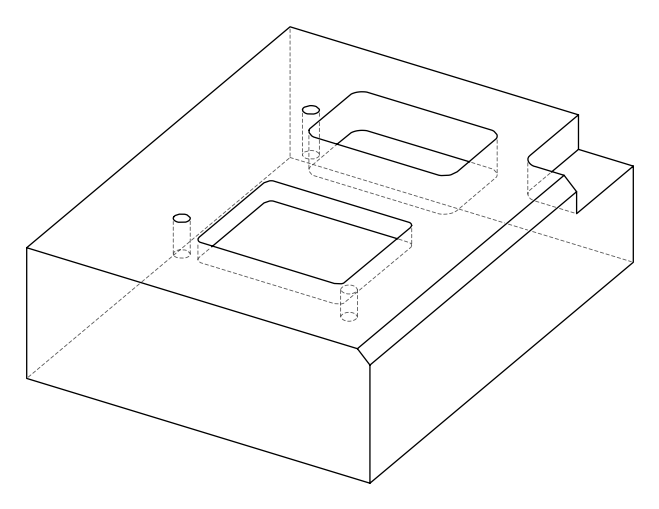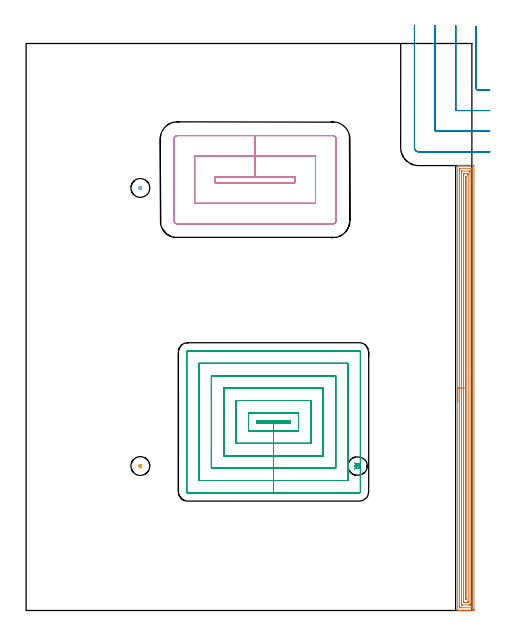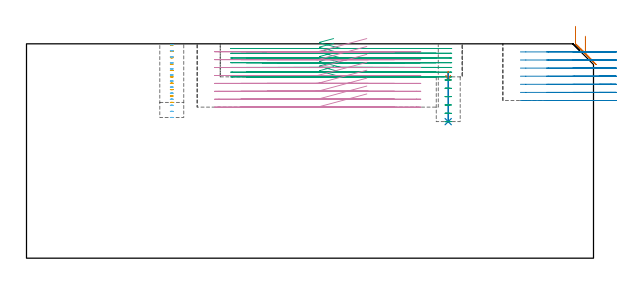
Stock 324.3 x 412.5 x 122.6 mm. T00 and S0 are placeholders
(PLAN: 9 operations, 7 tool changes, 59.5 min)
(1 AREA_MILL | FG_CHAMFER_SURFACE | UGT0205_001 | 13.13 min | 22989 mm3)
(2 MILL_CORNER_NOTCH_RECTANGULAR | CORNER_NOTCH_RECTANGULAR | UGT0201_094 | Follow Part, ap 5, ae 75% | 6.35 min | 147407 mm3)
(3 MILL_RECTANGULAR_POCKET | POCKET_RECTANGULAR_STRAIGHT | NXT0201_011 | Follow Part, ap 3, ae 75% | 25.53 min | 300618 mm3)
(4 MILL_RECTANGULAR_POCKET_1 | POCKET_RECTANGULAR_STRAIGHT_1 | UGT0201_094 | Follow Part, ap 5, ae 75% | 13.12 min | 416043 mm3)
(5 MILL_BLIND_HOLE_FROM_SOLID_MATERIAL | STEP1POCKET | NXT0201_011 | Spiral | 0.33 min | 4920 mm3)
(6 MILL_BLIND_HOLE_FROM_SOLID_MATERIAL_1 | STEP1POCKET_2 | NXT0201_011 | Spiral | 0.43 min | 6230 mm3)
(7 SPOT_DRILL | STEP1POCKET_1 | NXT0321_9005460120000 | 0.03 min | 18 mm3)
(8 DRILL_BLIND_HOLE_INTO_CENTER | STEP1POCKET_1 | NXT0301_128 | 0.12 min | 2768 mm3)
(9 MILL_ROUGH_BLIND_HOLE_CONTOUR | STEP1POCKET_1 | NXT0201_010 | Spiral | 0.45 min | 993 mm3)
(TOOL UGT0205_001 | Chamfer Mill 20 x 3 x 45 deg. | D20 FL50 Z2)
(TOOL UGT0201_094 | End mill 20 mm | D20 FL38 Z4)
(TOOL NXT0201_011 | ENDMILL 12mm [2P460-1200-NA 1630] | D12 FL38 Z6)
(TOOL NXT0321_9005460120000 | NC Spot Drill, 142deg, 12mm, Carbide, Uncoated | D12 PA142 FL30 Z2)
(TOOL NXT0301_128 | Carbide Drill 12mm [861.1-1200-036A1-GP GC34] | D12 PA150 FL37.4 Z2)
(TOOL NXT0201_010 | ENDMILL 10mm [2P460-1000-NA 1630] | D10 FL30 Z6)
(OP 1 AREA_MILL)
G17 G21 G94 G90
T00 M6
G54
G17 G0 G90 X314. Y151.85 S1061 M3
G43 Z132.6 H0
G94 G1 Y151.888 Z131.728 F250.
Y152.002 Z130.863
Y152.191 Z130.012
Y152.453 Z129.18
Y152.787 Z128.374
Y153.19 Z127.6
Y153.659 Z126.864
Y154.19 Z126.172
Y154.779 Z125.529
Y155.422 Z124.939
Y156.114 Z124.408
Y156.85 Z123.94
Y157.624 Z123.537
Y158.43 Z123.203
Y159.262 Z122.941
Y160.114 Z122.752
Y160.978 Z122.638
Y161.85 Z122.6
Y323.53
X314.003 Y323.69 Z122.588
X314.043 Y323.693 Z122.548
X314.429 Y323.7 Z122.17
X314.775 Z121.824
X315.453 Z121.142
X316.681 Z119.916
X317.232 Z119.363
X317.846 Z118.75
X325.237 Z111.361
X325.514 Y323.698 Z111.083
X325.792 Y323.69 Z110.806
X325.799 Y323.411 Z110.799
X325.8 Y0.944 Z110.8
X325.799 Y0.617 Z110.801
X325.794 Y0.057 Z110.804
X325.792 Y0.008 Z110.806
X325.237 Y0. Z111.361
X317.232 Z119.363
X316.681 Z119.916
X316.342 Z120.254
X315.791 Z120.805
X315.453 Z121.142
X314.775 Z121.824
X314.429 Z122.171
X314.043 Y0.007 Z122.548
X314.003 Y0.01 Z122.588
X314. Y0.17 Z122.6
Y161.85
X315.414 Z121.186
Y320.404
X315.415 Y321.297 Z121.185
X315.417 Y321.333 Z121.183
X315.453 Y321.69 Z121.147
X315.942 Y321.699 Z120.658
X323.458 Y321.7 Z113.142
X323.947 Y321.699 Z112.653
X324.347 Y321.69 Z112.253
X324.383 Y321.297 Z112.217
X324.385 Y321.259 Z112.215
X324.386 Y3.297 Z112.214
X324.385 Y2.403 Z112.215
X324.383 Y2.367 Z112.217
X324.347 Y2.01 Z112.253
X323.858 Y2.001 Z112.742
X316.342 Y2. Z120.258
X315.853 Y2.001 Z120.747
X315.453 Y2.01 Z121.147
X315.417 Y2.403 Z121.183
X315.415 Y2.441 Z121.185
X315.414 Y161.85 Z121.186
X316.828 Z119.772
X316.829 Y319.612 Z119.771
X316.83 Y319.662 Z119.77
X316.832 Y319.685 Z119.768
X316.834 Y319.69 Z119.766
X316.854 Y319.693 Z119.746
X317.044 Y319.699 Z119.556
X322.568 Z114.032
X322.757 Y319.696 Z113.843
X322.883 Y319.691 Z113.717
X322.965 Y319.685 Z113.635
X322.967 Y319.645 Z113.633
X322.969 Y319.51 Z113.631
X322.971 Y319.106 Z113.629
Y4.089
X322.97 Y4.038 Z113.63
X322.968 Y4.015 Z113.632
X322.966 Y4.01 Z113.634
X322.946 Y4.007 Z113.654
X322.756 Y4.001 Z113.844
X317.232 Z119.368
X317.043 Y4.004 Z119.557
X316.917 Y4.009 Z119.683
X316.835 Y4.015 Z119.765
X316.833 Y4.055 Z119.767
X316.831 Y4.19 Z119.769
X316.829 Y4.594 Z119.771
X316.828 Y161.85 Z119.772
X318.243 Z118.357
Y316.83
X318.249 Y317.595 Z118.351
X318.259 Y317.69 Z118.341
X318.361 Y317.695 Z118.239
X318.578 Y317.698 Z118.022
X319.011 Y317.7 Z117.589
X320.789 Z115.811
X321.231 Y317.698 Z115.369
X321.44 Y317.695 Z115.16
X321.539 Y317.69 Z115.061
X321.55 Y317.625 Z115.05
X321.557 Y316.953 Z115.043
Y316.83
Y6.87
X321.551 Y6.105 Z115.049
X321.541 Y6.01 Z115.059
X321.439 Y6.005 Z115.161
X321.222 Y6.002 Z115.378
X320.789 Y6. Z115.811
X319.011 Z117.589
X318.569 Y6.002 Z118.031
X318.36 Y6.005 Z118.24
X318.261 Y6.01 Z118.339
X318.25 Y6.075 Z118.35
X318.243 Y6.747 Z118.357
Y6.87
Y161.85
X319.657 Z116.943
X319.658 Y315.287 Z116.942
X319.661 Y315.532 Z116.939
X319.664 Y315.686 Z116.936
X319.737 Y315.691 Z116.863
X319.9 Y315.696 Z116.7
X320.138 Y315.699 Z116.462
X320.141 Y315.695 Z116.459
X320.142 Y315.694 Z116.458
X320.143 Y176.483 Z116.457
X320.142 Y8.413 Z116.458
X320.139 Y8.168 Z116.461
X320.136 Y8.014 Z116.464
X320.063 Y8.009 Z116.537
X319.9 Y8.004 Z116.7
X319.662 Y8.001 Z116.938
X319.659 Y8.005 Z116.941
X319.658 Y8.006 Z116.942
X319.657 Y137.952 Z116.943
Y161.85
Y162.722 Z116.981
Y163.587 Z117.095
Y164.438 Z117.284
Y165.27 Z117.546
Y166.076 Z117.88
Y166.85 Z118.283
Y167.586 Z118.752
Y168.278 Z119.283
Y168.921 Z119.872
Y169.51 Z120.515
Y170.042 Z121.207
Y170.51 Z121.943
Y170.913 Z122.717
Y171.247 Z123.523
Y171.509 Z124.355
Y171.698 Z125.207
Y171.812 Z126.072
Y171.85 Z126.943
G0 Z132.6
M5
M2
(OP 2 MILL_CORNER_NOTCH_RECTANGULAR)
G17 G21 G94 G90
T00 M6
G54
G17 G0 G90 X327.5 Y424.974 S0 M3
G43 Z132.6 H0
Z117.971
G94 G1 Y421.974 F250.
Y379.695 F500.
G3 X328.495 Y378.7 R1.
G1 X334.3
X337.3 F250.
G0 Z132.6
X312.5 Y425.5
Z117.971
G1 Y422.5
Y364.695 F500.
G3 X313.495 Y363.7 R1.
G1 X334.3
X337.3 F250.
G0 Z132.6
X297.5 Y425.5
Z117.971
G1 Y422.5
Y349.695 F500.
G3 X298.495 Y348.7 R1.
G1 X334.3
X337.3 F250.
G0 Z132.6
X282.5 Y425.5
Z117.971
G1 Y422.5
Y336.8 F500.
G3 X285.6 Y333.7 R3.1
G1 X334.3
X337.3 F250.
G0 Z132.6
X327.5 Y424.974
Z113.343
G1 Y421.974
Y379.695 F500.
G3 X328.495 Y378.7 R1.
G1 X334.3
X337.3 F250.
G0 Z132.6
X312.5 Y425.5
Z113.343
G1 Y422.5
Y364.695 F500.
G3 X313.495 Y363.7 R1.
G1 X334.3
X337.3 F250.
G0 Z132.6
X297.5 Y425.5
Z113.343
G1 Y422.5
Y349.695 F500.
G3 X298.495 Y348.7 R1.
G1 X334.3
X337.3 F250.
G0 Z132.6
X282.5 Y425.5
Z113.343
G1 Y422.5
Y336.8 F500.
G3 X285.6 Y333.7 R3.1
G1 X334.3
X337.3 F250.
G0 Z132.6
X327.5 Y424.974
Z108.714
G1 Y421.974
Y379.695 F500.
G3 X328.495 Y378.7 R1.
G1 X334.3
X337.3 F250.
G0 Z132.6
X312.5 Y425.5
Z108.714
G1 Y422.5
Y364.695 F500.
G3 X313.495 Y363.7 R1.
G1 X334.3
X337.3 F250.
G0 Z132.6
X297.5 Y425.5
Z108.714
G1 Y422.5
Y349.695 F500.
G3 X298.495 Y348.7 R1.
G1 X334.3
X337.3 F250.
G0 Z132.6
X282.5 Y425.5
Z108.714
G1 Y422.5
Y336.8 F500.
G3 X285.6 Y333.7 R3.1
G1 X334.3
X337.3 F250.
G0 Z132.6
X327.5 Y424.974
Z104.086
G1 Y421.974
Y379.695 F500.
G3 X328.495 Y378.7 R1.
G1 X334.3
X337.3 F250.
G0 Z132.6
X312.5 Y425.5
Z104.086
G1 Y422.5
Y364.695 F500.
G3 X313.495 Y363.7 R1.
G1 X334.3
X337.3 F250.
G0 Z132.6
X297.5 Y425.5
Z104.086
G1 Y422.5
Y349.695 F500.
G3 X298.495 Y348.7 R1.
G1 X334.3
X337.3 F250.
G0 Z132.6
X282.5 Y425.5
Z104.086
G1 Y422.5
Y336.8 F500.
G3 X285.6 Y333.7 R3.1
G1 X334.3
X337.3 F250.
G0 Z132.6
X327.5 Y424.974
Z99.457
G1 Y421.974
Y379.695 F500.
G3 X328.495 Y378.7 R1.
G1 X334.3
X337.3 F250.
G0 Z132.6
X312.5 Y425.5
Z99.457
G1 Y422.5
Y364.695 F500.
G3 X313.495 Y363.7 R1.
G1 X334.3
X337.3 F250.
G0 Z132.6
X297.5 Y425.5
Z99.457
G1 Y422.5
Y349.695 F500.
G3 X298.495 Y348.7 R1.
G1 X334.3
X337.3 F250.
G0 Z132.6
X282.5 Y425.5
Z99.457
G1 Y422.5
Y336.8 F500.
G3 X285.6 Y333.7 R3.1
G1 X334.3
X337.3 F250.
G0 Z132.6
X327.5 Y424.974
Z94.829
G1 Y421.974
Y379.695 F500.
G3 X328.495 Y378.7 R1.
G1 X334.3
X337.3 F250.
G0 Z132.6
X312.5 Y425.5
Z94.829
G1 Y422.5
Y364.695 F500.
G3 X313.495 Y363.7 R1.
G1 X334.3
X337.3 F250.
G0 Z132.6
X297.5 Y425.5
Z94.829
G1 Y422.5
Y349.695 F500.
G3 X298.495 Y348.7 R1.
G1 X334.3
X337.3 F250.
G0 Z132.6
X282.5 Y425.5
Z94.829
G1 Y422.5
Y336.8 F500.
G3 X285.6 Y333.7 R3.1
G1 X334.3
X337.3 F250.
G0 Z132.6
X327.5 Y424.974
Z90.2
G1 Y421.974
Y379.695 F500.
G3 X328.495 Y378.7 R1.
G1 X334.3
X337.3 F250.
G0 Z132.6
X312.5 Y425.5
Z90.2
G1 Y422.5
Y364.695 F500.
G3 X313.495 Y363.7 R1.
G1 X334.3
X337.3 F250.
G0 Z132.6
X297.5 Y425.5
Z90.2
G1 Y422.5
Y349.695 F500.
G3 X298.495 Y348.7 R1.
G1 X334.3
X337.3 F250.
G0 Z132.6
X282.5 Y425.5
Z90.2
G1 Y422.5
Y336.8 F500.
G3 X285.6 Y333.7 R3.1
G1 X334.3
X337.3 F250.
G0 Z132.6
M5
M2
(OP 3 MILL_RECTANGULAR_POCKET)
G17 G21 G94 G90
T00 M6
G54
G17 G0 G90 X175.673 Y137.8 S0 M3
G43 Z132.6 H1
Z125.6
G94 G1 X167.8 Z123.49 F250.
Y136.6 Z123.169
X180. Z119.9
X192.2 F500.
Y137.8
X167.8
Y136.6
X180.
Y130.6
X198.2
Y143.8
X161.8
Y130.6
X180.
Y121.6
X207.2
Y152.8
X152.8
Y121.6
X180.
Y112.6
X216.2
Y161.8
X143.8
Y112.6
X180.
Y103.6
X225.2
Y170.8
X134.8
Y103.6
X180.
Y94.6
X234.2
Y179.8
X125.8
Y94.6
X180.
Y85.6
X242.4
G3 X243.2 Y86.4 R0.8
G1 Y188.
G3 X242.4 Y188.8 R0.8
G1 X117.6
G3 X116.8 Y188. R0.8
G1 Y86.4
G3 X117.6 Y85.6 R0.8
G1 X180.
X181.
G0 X175.673 Y137.8 Z122.9
G1 X167.8 Z120.79 F250.
Y136.6 Z120.469
X180. Z117.2
X192.2 F500.
Y137.8
X167.8
Y136.6
X180.
Y130.6
X198.2
Y143.8
X161.8
Y130.6
X180.
Y121.6
X207.2
Y152.8
X152.8
Y121.6
X180.
Y112.6
X216.2
Y161.8
X143.8
Y112.6
X180.
Y103.6
X225.2
Y170.8
X134.8
Y103.6
X180.
Y94.6
X234.2
Y179.8
X125.8
Y94.6
X180.
Y85.6
X242.4
G3 X243.2 Y86.4 R0.8
G1 Y188.
G3 X242.4 Y188.8 R0.8
G1 X117.6
G3 X116.8 Y188. R0.8
G1 Y86.4
G3 X117.6 Y85.6 R0.8
G1 X180.
X181.
G0 X175.673 Y137.8 Z120.2
G1 X167.8 Z118.09 F250.
Y136.6 Z117.769
X180. Z114.5
X192.2 F500.
Y137.8
X167.8
Y136.6
X180.
Y130.6
X198.2
Y143.8
X161.8
Y130.6
X180.
Y121.6
X207.2
Y152.8
X152.8
Y121.6
X180.
Y112.6
X216.2
Y161.8
X143.8
Y112.6
X180.
Y103.6
X225.2
Y170.8
X134.8
Y103.6
X180.
Y94.6
X234.2
Y179.8
X125.8
Y94.6
X180.
Y85.6
X242.4
G3 X243.2 Y86.4 R0.8
G1 Y188.
G3 X242.4 Y188.8 R0.8
G1 X117.6
G3 X116.8 Y188. R0.8
G1 Y86.4
G3 X117.6 Y85.6 R0.8
G1 X180.
X181.
G0 X175.673 Y137.8 Z117.5
G1 X167.8 Z115.39 F250.
Y136.6 Z115.069
X180. Z111.8
X192.2 F500.
Y137.8
X167.8
Y136.6
X180.
Y130.6
X198.2
Y143.8
X161.8
Y130.6
X180.
Y121.6
X207.2
Y152.8
X152.8
Y121.6
X180.
Y112.6
X216.2
Y161.8
X143.8
Y112.6
X180.
Y103.6
X225.2
Y170.8
X134.8
Y103.6
X180.
Y94.6
X234.2
Y179.8
X125.8
Y94.6
X180.
Y85.6
X242.4
G3 X243.2 Y86.4 R0.8
G1 Y188.
G3 X242.4 Y188.8 R0.8
G1 X117.6
G3 X116.8 Y188. R0.8
G1 Y86.4
G3 X117.6 Y85.6 R0.8
G1 X180.
X181.
G0 X175.673 Y137.8 Z114.8
G1 X167.8 Z112.69 F250.
Y136.6 Z112.369
X180. Z109.1
X192.2 F500.
Y137.8
X167.8
Y136.6
X180.
Y130.6
X198.2
Y143.8
X161.8
Y130.6
X180.
Y121.6
X207.2
Y152.8
X152.8
Y121.6
X180.
Y112.6
X216.2
Y161.8
X143.8
Y112.6
X180.
Y103.6
X225.2
Y170.8
X134.8
Y103.6
X180.
Y94.6
X234.2
Y179.8
X125.8
Y94.6
X180.
Y85.6
X242.4
G3 X243.2 Y86.4 R0.8
G1 Y188.
G3 X242.4 Y188.8 R0.8
G1 X117.6
G3 X116.8 Y188. R0.8
G1 Y86.4
G3 X117.6 Y85.6 R0.8
G1 X180.
X181.
G0 X175.673 Y137.8 Z112.1
G1 X167.8 Z109.991 F250.
Y136.6 Z109.669
X180. Z106.4
X192.2 F500.
Y137.8
X167.8
Y136.6
X180.
Y130.6
X198.2
Y143.8
X161.8
Y130.6
X180.
Y121.6
X207.2
Y152.8
X152.8
Y121.6
X180.
Y112.6
X216.2
Y161.8
X143.8
Y112.6
X180.
Y103.6
X225.2
Y170.8
X134.8
Y103.6
X180.
Y94.6
X234.2
Y179.8
X125.8
Y94.6
X180.
Y85.6
X242.4
G3 X243.2 Y86.4 R0.8
G1 Y188.
G3 X242.4 Y188.8 R0.8
G1 X117.6
G3 X116.8 Y188. R0.8
G1 Y86.4
G3 X117.6 Y85.6 R0.8
G1 X180.
X181.
G0 X175.673 Y137.8 Z109.4
G1 X167.8 Z107.291 F250.
Y136.6 Z106.969
X180. Z103.7
X192.2 F500.
Y137.8
X167.8
Y136.6
X180.
Y130.6
X198.2
Y143.8
X161.8
Y130.6
X180.
Y121.6
X207.2
Y152.8
X152.8
Y121.6
X180.
Y112.6
X216.2
Y161.8
X143.8
Y112.6
X180.
Y103.6
X225.2
Y170.8
X134.8
Y103.6
X180.
Y94.6
X234.2
Y179.8
X125.8
Y94.6
X180.
Y85.6
X242.4
G3 X243.2 Y86.4 R0.8
G1 Y188.
G3 X242.4 Y188.8 R0.8
G1 X117.6
G3 X116.8 Y188. R0.8
G1 Y86.4
G3 X117.6 Y85.6 R0.8
G1 X180.
X181.
G0 Z132.6
M5
M2
(OP 4 MILL_RECTANGULAR_POCKET_1)
G17 G21 G94 G90
T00 M6
G54
G17 G0 G90 X194.634 Y315.5 S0 M3
G43 Z132.6 H0
Z125.6
G94 G1 X166.55 Z118.075 F250.
X137.6 F500.
Y311.2
X195.5
Y315.5
X166.55
Y330.5
X122.6
Y296.2
X210.5
Y330.5
X166.55
Y345.5
X110.1
G3 X107.6 Y343. R2.5
G1 Y283.7
G3 X110.1 Y281.2 R2.5
G1 X223.
G3 X225.5 Y283.7 R2.5
G1 Y343.
G3 X223. Y345.5 R2.5
G1 X166.55
X165.55
G0 X194.634 Y315.5 Z121.075
G1 X166.55 Z113.55 F250.
X137.6 F500.
Y311.2
X195.5
Y315.5
X166.55
Y330.5
X122.6
Y296.2
X210.5
Y330.5
X166.55
Y345.5
X110.1
G3 X107.6 Y343. R2.5
G1 Y283.7
G3 X110.1 Y281.2 R2.5
G1 X223.
G3 X225.5 Y283.7 R2.5
G1 Y343.
G3 X223. Y345.5 R2.5
G1 X166.55
X165.55
G0 X194.634 Y315.5 Z116.55
G1 X166.55 Z109.025 F250.
X137.6 F500.
Y311.2
X195.5
Y315.5
X166.55
Y330.5
X122.6
Y296.2
X210.5
Y330.5
X166.55
Y345.5
X110.1
G3 X107.6 Y343. R2.5
G1 Y283.7
G3 X110.1 Y281.2 R2.5
G1 X223.
G3 X225.5 Y283.7 R2.5
G1 Y343.
G3 X223. Y345.5 R2.5
G1 X166.55
X165.55
G0 X194.634 Y315.5 Z112.025
G1 X166.55 Z104.5 F250.
X137.6 F500.
Y311.2
X195.5
Y315.5
X166.55
Y330.5
X122.6
Y296.2
X210.5
Y330.5
X166.55
Y345.5
X110.1
G3 X107.6 Y343. R2.5
G1 Y283.7
G3 X110.1 Y281.2 R2.5
G1 X223.
G3 X225.5 Y283.7 R2.5
G1 Y343.
G3 X223. Y345.5 R2.5
G1 X166.55
X165.55
G0 X194.634 Y315.5 Z107.5
G1 X166.55 Z99.975 F250.
X137.6 F500.
Y311.2
X195.5
Y315.5
X166.55
Y330.5
X122.6
Y296.2
X210.5
Y330.5
X166.55
Y345.5
X110.1
G3 X107.6 Y343. R2.5
G1 Y283.7
G3 X110.1 Y281.2 R2.5
G1 X223.
G3 X225.5 Y283.7 R2.5
G1 Y343.
G3 X223. Y345.5 R2.5
G1 X166.55
X165.55
G0 X194.634 Y315.5 Z102.975
G1 X166.55 Z95.45 F250.
X137.6 F500.
Y311.2
X195.5
Y315.5
X166.55
Y330.5
X122.6
Y296.2
X210.5
Y330.5
X166.55
Y345.5
X110.1
G3 X107.6 Y343. R2.5
G1 Y283.7
G3 X110.1 Y281.2 R2.5
G1 X223.
G3 X225.5 Y283.7 R2.5
G1 Y343.
G3 X223. Y345.5 R2.5
G1 X166.55
X165.55
G0 X194.634 Y315.5 Z98.45
G1 X166.55 Z90.925 F250.
X137.6 F500.
Y311.2
X195.5
Y315.5
X166.55
Y330.5
X122.6
Y296.2
X210.5
Y330.5
X166.55
Y345.5
X110.1
G3 X107.6 Y343. R2.5
G1 Y283.7
G3 X110.1 Y281.2 R2.5
G1 X223.
G3 X225.5 Y283.7 R2.5
G1 Y343.
G3 X223. Y345.5 R2.5
G1 X166.55
X165.55
G0 X194.634 Y315.5 Z93.925
G1 X166.55 Z86.4 F250.
X137.6 F500.
Y311.2
X195.5
Y315.5
X166.55
Y330.5
X122.6
Y296.2
X210.5
Y330.5
X166.55
Y345.5
X110.1
G3 X107.6 Y343. R2.5
G1 Y283.7
G3 X110.1 Y281.2 R2.5
G1 X223.
G3 X225.5 Y283.7 R2.5
G1 Y343.
G3 X223. Y345.5 R2.5
G1 X166.55
X165.55
G0 Z132.6
M5
M2
(OP 5 MILL_BLIND_HOLE_FROM_SOLID_MATERIAL)
G17 G21 G94 G90
T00 M6
G54
G17 G0 G90 X83.1 Y105.1 S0 M3
G43 Z132.6 H1
Z121.95
G94 G3 X83.525 Y105.525 R0.425 F250.
X83.1 Y105.95 R0.425
X82.25 Y105.1 R0.85
X83.1 Y105.95 R-0.85
X82.675 Y105.525 R0.425
X83.1 Y105.1 R0.425
G0 Z118.3
G3 X83.525 Y105.525 R0.425
X83.1 Y105.95 R0.425
X82.25 Y105.1 R0.85
X83.1 Y105.95 R-0.85
X82.675 Y105.525 R0.425
X83.1 Y105.1 R0.425
G0 Z114.65
G3 X83.525 Y105.525 R0.425
X83.1 Y105.95 R0.425
X82.25 Y105.1 R0.85
X83.1 Y105.95 R-0.85
X82.675 Y105.525 R0.425
X83.1 Y105.1 R0.425
G0 Z111.
G3 X83.525 Y105.525 R0.425
X83.1 Y105.95 R0.425
X82.25 Y105.1 R0.85
X83.1 Y105.95 R-0.85
X82.675 Y105.525 R0.425
X83.1 Y105.1 R0.425
G0 Z107.35
G3 X83.525 Y105.525 R0.425
X83.1 Y105.95 R0.425
X82.25 Y105.1 R0.85
X83.1 Y105.95 R-0.85
X82.675 Y105.525 R0.425
X83.1 Y105.1 R0.425
G0 Z103.7
G3 X83.525 Y105.525 R0.425
X83.1 Y105.95 R0.425
X82.25 Y105.1 R0.85
X83.1 Y105.95 R-0.85
X82.675 Y105.525 R0.425
X83.1 Y105.1 R0.425
G0 Z100.05
G3 X83.525 Y105.525 R0.425
X83.1 Y105.95 R0.425
X82.25 Y105.1 R0.85
X83.1 Y105.95 R-0.85
X82.675 Y105.525 R0.425
X83.1 Y105.1 R0.425
G0 Z96.4
G3 X83.525 Y105.525 R0.425
X83.1 Y105.95 R0.425
X82.25 Y105.1 R0.85
X83.1 Y105.95 R-0.85
X82.675 Y105.525 R0.425
X83.1 Y105.1 R0.425
G0 Z92.75
G3 X83.525 Y105.525 R0.425
X83.1 Y105.95 R0.425
X82.25 Y105.1 R0.85
X83.1 Y105.95 R-0.85
X82.675 Y105.525 R0.425
X83.1 Y105.1 R0.425
G0 Z89.1
G3 X83.525 Y105.525 R0.425
X83.1 Y105.95 R0.425
X82.25 Y105.1 R0.85
X83.1 Y105.95 R-0.85
X82.675 Y105.525 R0.425
X83.1 Y105.1 R0.425
G0 Z132.6
M5
M2
(OP 6 MILL_BLIND_HOLE_FROM_SOLID_MATERIAL_1)
G17 G21 G94 G90
T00 M6
G54
G17 G0 G90 X83.1 Y307.4 S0 M3
G43 Z132.6 H1
Z122.131
G94 G3 X83.525 Y307.825 R0.425 F250.
X83.1 Y308.25 R0.425
X82.25 Y307.4 R0.85
X83.1 Y308.25 R-0.85
X82.675 Y307.825 R0.425
X83.1 Y307.4 R0.425
G0 Z118.662
G3 X83.525 Y307.825 R0.425
X83.1 Y308.25 R0.425
X82.25 Y307.4 R0.85
X83.1 Y308.25 R-0.85
X82.675 Y307.825 R0.425
X83.1 Y307.4 R0.425
G0 Z115.192
G3 X83.525 Y307.825 R0.425
X83.1 Y308.25 R0.425
X82.25 Y307.4 R0.85
X83.1 Y308.25 R-0.85
X82.675 Y307.825 R0.425
X83.1 Y307.4 R0.425
G0 Z111.723
G3 X83.525 Y307.825 R0.425
X83.1 Y308.25 R0.425
X82.25 Y307.4 R0.85
X83.1 Y308.25 R-0.85
X82.675 Y307.825 R0.425
X83.1 Y307.4 R0.425
G0 Z108.254
G3 X83.525 Y307.825 R0.425
X83.1 Y308.25 R0.425
X82.25 Y307.4 R0.85
X83.1 Y308.25 R-0.85
X82.675 Y307.825 R0.425
X83.1 Y307.4 R0.425
G0 Z104.785
G3 X83.525 Y307.825 R0.425
X83.1 Y308.25 R0.425
X82.25 Y307.4 R0.85
X83.1 Y308.25 R-0.85
X82.675 Y307.825 R0.425
X83.1 Y307.4 R0.425
G0 Z101.315
G3 X83.525 Y307.825 R0.425
X83.1 Y308.25 R0.425
X82.25 Y307.4 R0.85
X83.1 Y308.25 R-0.85
X82.675 Y307.825 R0.425
X83.1 Y307.4 R0.425
G0 Z97.846
G3 X83.525 Y307.825 R0.425
X83.1 Y308.25 R0.425
X82.25 Y307.4 R0.85
X83.1 Y308.25 R-0.85
X82.675 Y307.825 R0.425
X83.1 Y307.4 R0.425
G0 Z94.377
G3 X83.525 Y307.825 R0.425
X83.1 Y308.25 R0.425
X82.25 Y307.4 R0.85
X83.1 Y308.25 R-0.85
X82.675 Y307.825 R0.425
X83.1 Y307.4 R0.425
G0 Z90.908
G3 X83.525 Y307.825 R0.425
X83.1 Y308.25 R0.425
X82.25 Y307.4 R0.85
X83.1 Y308.25 R-0.85
X82.675 Y307.825 R0.425
X83.1 Y307.4 R0.425
G0 Z87.438
G3 X83.525 Y307.825 R0.425
X83.1 Y308.25 R0.425
X82.25 Y307.4 R0.85
X83.1 Y308.25 R-0.85
X82.675 Y307.825 R0.425
X83.1 Y307.4 R0.425
G0 Z83.969
G3 X83.525 Y307.825 R0.425
X83.1 Y308.25 R0.425
X82.25 Y307.4 R0.85
X83.1 Y308.25 R-0.85
X82.675 Y307.825 R0.425
X83.1 Y307.4 R0.425
G0 Z80.5
G3 X83.525 Y307.825 R0.425
X83.1 Y308.25 R0.425
X82.25 Y307.4 R0.85
X83.1 Y308.25 R-0.85
X82.675 Y307.825 R0.425
X83.1 Y307.4 R0.425
G0 Z132.6
M5
M2
(OP 7 SPOT_DRILL)
G17 G21 G94 G90
T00 M6
G54
G17 G0 G90 X241.2 Y105.1 S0 M3
G43 Z132.6 H0
G94 G81 G98 Z103.11 F250. R106.7
G80
M5
M2
(OP 8 DRILL_BLIND_HOLE_INTO_CENTER)
G17 G21 G94 G90
T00 M6
G54
G17 G0 G90 X241.2 Y105.1 S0 M3
G43 Z132.6 H1
G94 G81 G98 Z78.1 F250. R105.7
G80
M5
M2
(OP 9 MILL_ROUGH_BLIND_HOLE_CONTOUR)
G17 G21 G94 G90
T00 M6
G54
G17 G0 G90 X241.2 Y105.1 S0 M3
G43 Z132.6 H1
Z101.933
G94 G3 X241.759 Y106.391 R0.767 F250.
X239.934 Y106.449 R1.291
X239.851 Y103.834 R1.85
X239.934 Y106.449 R-1.85
X239.892 Y105.141 R0.925
X241.2 Y105.1 R0.925
G0 Z97.167
G3 X241.759 Y106.391 R0.767
X239.934 Y106.449 R1.291
X239.851 Y103.834 R1.85
X239.934 Y106.449 R-1.85
X239.892 Y105.141 R0.925
X241.2 Y105.1 R0.925
G0 Z92.4
G3 X241.759 Y106.391 R0.767
X239.934 Y106.449 R1.291
X239.851 Y103.834 R1.85
X239.934 Y106.449 R-1.85
X239.892 Y105.141 R0.925
X241.2 Y105.1 R0.925
G0 Z87.633
G3 X241.759 Y106.391 R0.767
X239.934 Y106.449 R1.291
X239.851 Y103.834 R1.85
X239.934 Y106.449 R-1.85
X239.892 Y105.141 R0.925
X241.2 Y105.1 R0.925
G0 Z82.867
G3 X241.759 Y106.391 R0.767
X239.934 Y106.449 R1.291
X239.851 Y103.834 R1.85
X239.934 Y106.449 R-1.85
X239.892 Y105.141 R0.925
X241.2 Y105.1 R0.925
G0 Z78.1
G3 X241.759 Y106.391 R0.767
X239.934 Y106.449 R1.291
X239.851 Y103.834 R1.85
X239.934 Y106.449 R-1.85
X239.892 Y105.141 R0.925
X241.2 Y105.1 R0.925
G0 Z132.6
M5
M2
